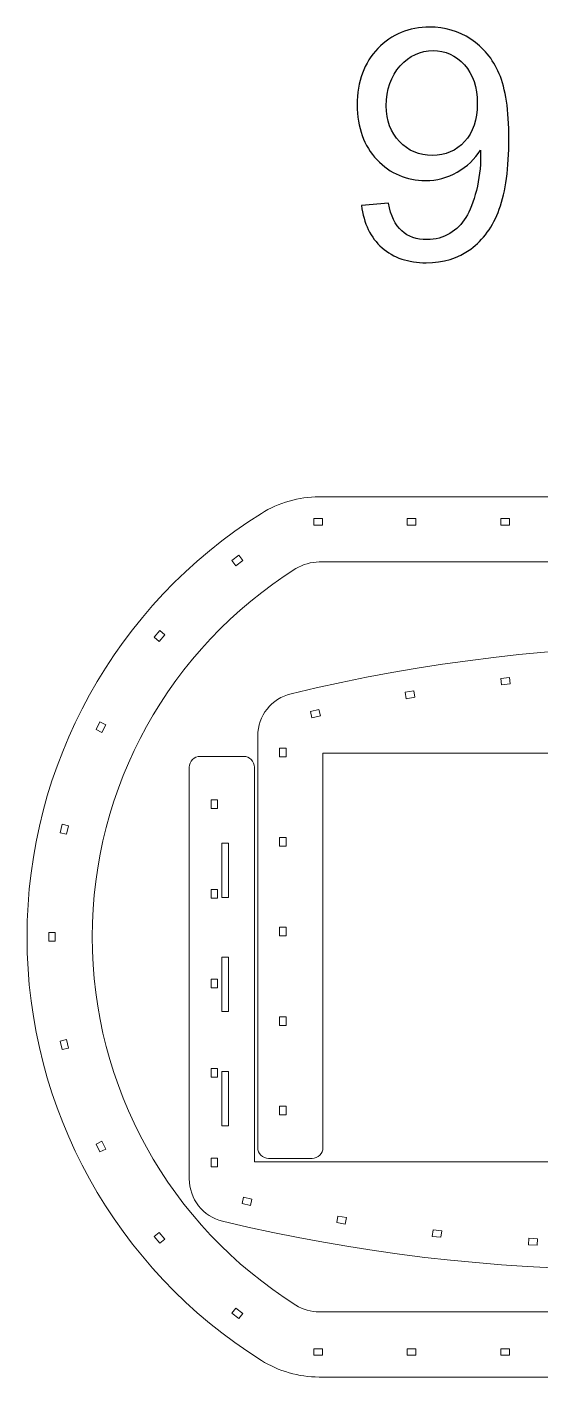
# Model space of a CAD drawing. Header units: millimetres. Extents: x -2923 to 2923, y -1165 to 1165.
# Drawn here: x 1590 to 2063, y -605 to 637 of the extents above; entities that cross this region are included whole.
import ezdxf

# ---------------------------------------------------------------- set-up
doc = ezdxf.new("R2010")
doc.units = ezdxf.units.MM
doc.header["$MEASUREMENT"] = 0
doc.layers.add('Camada 1', color=7, linetype='Continuous')

msp = doc.modelspace()

# ---------------------------------------------------------------- linework, layer by layer
at = {"layer": 'Camada 1', "color": 250}
for points, knots in [([(1898.0038, 472.9353), (1898.0038, 472.9353), (1922.9363, 475.013), (1922.9363, 475.013), (1922.9363, 475.013), (1925.0635, 463.2393), (1929.1199, 454.7306), (1935.1057, 449.4374), (1935.1057, 449.4374), (1941.0915, 444.1442), (1948.7592, 441.4729), (1958.1583, 441.4729), (1958.1583, 441.4729), (1966.1723, 441.4729), (1973.197, 443.3033), (1979.2817, 447.0134), (1979.2817, 447.0134), (1985.3664, 450.6742), (1990.3133, 455.5716), (1994.1224, 461.7553), (1994.1224, 461.7553), (1997.9315, 467.8894), (2001.147, 476.2003), (2003.7689, 486.6382), (2003.7689, 486.6382), (2006.3908, 497.0762), (2007.677, 507.7121), (2007.677, 518.5459), (2007.677, 518.5459), (2007.677, 519.6836), (2007.6275, 521.4645), (2007.5286, 523.7896), (2007.5286, 523.7896), (2002.3343, 515.4788), (1995.2107, 508.7015), (1986.2073, 503.5567), (1986.2073, 503.5567), (1977.204, 498.3624), (1967.4091, 495.79), (1956.9216, 495.79), (1956.9216, 495.79), (1939.36, 495.79), (1924.5193, 502.1716), (1912.3499, 514.9346), (1912.3499, 514.9346), (1900.2299, 527.6482), (1894.1452, 544.4677), (1894.1452, 565.3437), (1894.1452, 565.3437), (1894.1452, 586.9122), (1900.4773, 604.2265), (1913.1909, 617.3852), (1913.1909, 617.3852), (1925.855, 630.4946), (1941.7346, 637.074), (1960.8791, 637.074), (1960.8791, 637.074), (1974.6316, 637.074), (1987.2462, 633.3638), (1998.723, 625.8939), (1998.723, 625.8939), (2010.1504, 618.4736), (2018.8075, 607.8872), (2024.7438, 594.0853), (2024.7438, 594.0853), (2030.6801, 580.3328), (2033.6483, 560.3968), (2033.6483, 534.3265), (2033.6483, 534.3265), (2033.6483, 507.168), (2030.7296, 485.5499), (2024.8428, 469.4724), (2024.8428, 469.4724), (2018.9559, 453.3455), (2010.1504, 441.1266), (1998.5252, 432.7169), (1998.5252, 432.7169), (1986.8999, 424.3071), (1973.2959, 420.1022), (1957.6636, 420.1022), (1957.6636, 420.1022), (1941.042, 420.1022), (1927.4874, 424.7029), (1916.9505, 433.9536), (1916.9505, 433.9536), (1906.4631, 443.2043), (1900.131, 456.2147), (1898.0038, 472.9353)], [0, 0, 0, 0, 0.043478261, 0.043478261, 0.043478261, 0.043478261, 0.086956522, 0.086956522, 0.086956522, 0.086956522, 0.130434783, 0.130434783, 0.130434783, 0.130434783, 0.173913043, 0.173913043, 0.173913043, 0.173913043, 0.217391304, 0.217391304, 0.217391304, 0.217391304, 0.260869565, 0.260869565, 0.260869565, 0.260869565, 0.304347826, 0.304347826, 0.304347826, 0.304347826, 0.347826087, 0.347826087, 0.347826087, 0.347826087, 0.391304348, 0.391304348, 0.391304348, 0.391304348, 0.434782609, 0.434782609, 0.434782609, 0.434782609, 0.47826087, 0.47826087, 0.47826087, 0.47826087, 0.52173913, 0.52173913, 0.52173913, 0.52173913, 0.565217391, 0.565217391, 0.565217391, 0.565217391, 0.608695652, 0.608695652, 0.608695652, 0.608695652, 0.652173913, 0.652173913, 0.652173913, 0.652173913, 0.695652174, 0.695652174, 0.695652174, 0.695652174, 0.739130435, 0.739130435, 0.739130435, 0.739130435, 0.782608696, 0.782608696, 0.782608696, 0.782608696, 0.826086957, 0.826086957, 0.826086957, 0.826086957, 0.869565217, 0.869565217, 0.869565217, 0.869565217, 0.913043478, 0.913043478, 0.913043478, 0.913043478, 1, 1, 1, 1]), ([(2004.5604, 566.6794), (2004.5604, 581.619), (2000.6029, 593.4916), (1992.6878, 602.2477), (1992.6878, 602.2477), (1984.8222, 611.0037), (1975.2252, 615.4065), (1963.9462, 615.4065), (1963.9462, 615.4065), (1952.2715, 615.4065), (1942.1798, 610.7069), (1933.6711, 601.2583), (1933.6711, 601.2583), (1925.1129, 591.8097), (1920.8586, 579.5413), (1920.8586, 564.5027), (1920.8586, 564.5027), (1920.8586, 550.9976), (1924.915, 540.0155), (1932.9785, 531.6057), (1932.9785, 531.6057), (1941.0915, 523.1465), (1951.1832, 518.9416), (1963.2042, 518.9416), (1963.2042, 518.9416), (1975.2747, 518.9416), (1985.1685, 523.1465), (1992.9352, 531.6057), (1992.9352, 531.6057), (2000.7018, 540.0155), (2004.5604, 551.7397), (2004.5604, 566.6794)], [0, 0, 0, 0, 0.111111111, 0.111111111, 0.111111111, 0.111111111, 0.222222222, 0.222222222, 0.222222222, 0.222222222, 0.333333333, 0.333333333, 0.333333333, 0.333333333, 0.444444444, 0.444444444, 0.444444444, 0.444444444, 0.555555556, 0.555555556, 0.555555556, 0.555555556, 0.666666667, 0.666666667, 0.666666667, 0.666666667, 0.777777778, 0.777777778, 0.777777778, 0.777777778, 1, 1, 1, 1])]:
    msp.add_open_spline(points, degree=3, knots=knots, dxfattribs=at)
at = {"layer": 'Camada 1', "color": 30, "lineweight": 9}
for points, knots in [([(1859.0436, -545.2437), (1851.5269, -545.2437), (1844.1623, -543.1257), (1837.7931, -539.132), (1837.7931, -539.132), (1721.1237, -465.9752), (1650.2891, -337.9502), (1650.2895, -200.2426), (1650.2895, -200.2426), (1650.2898, -62.5351), (1721.1251, 65.4895), (1837.794, 138.6451), (1837.794, 138.6451), (1844.1623, 142.6382), (1851.5269, 144.7562), (1859.0436, 144.7562), (1859.0436, 144.7562), (1859.0436, 144.7562), (2322.1724, 144.7562), (2322.1724, 144.7562), (2322.1724, 144.7562), (2324.8246, 144.7562), (2327.3681, 145.8098), (2329.2435, 147.6851), (2329.2435, 147.6851), (2331.1189, 149.5605), (2332.1724, 152.104), (2332.1724, 154.7562), (2332.1724, 154.7562), (2332.1724, 154.7562), (2332.1724, 194.7562), (2332.1724, 194.7562), (2332.1724, 194.7562), (2332.1724, 197.4084), (2331.1189, 199.9519), (2329.2435, 201.8273), (2329.2435, 201.8273), (2327.3681, 203.7026), (2324.8246, 204.7562), (2322.1724, 204.7562), (2322.1724, 204.7562), (2322.1724, 204.7562), (1859.0436, 204.7562), (1859.0436, 204.7562), (1859.0436, 204.7562), (1840.2519, 204.7562), (1821.8404, 199.4613), (1805.9197, 189.4784), (1805.9197, 189.4784), (1671.7504, 105.3495), (1590.2899, -41.8788), (1590.2895, -200.2425), (1590.2895, -200.2425), (1590.2891, -358.6062), (1671.7488, -505.835), (1805.9186, -589.9652), (1805.9186, -589.9652), (1821.8404, -599.9488), (1840.2519, -605.2437), (1859.0436, -605.2437), (1859.0436, -605.2437), (1859.0436, -605.2437), (2322.1724, -605.2437), (2322.1724, -605.2437), (2322.1724, -605.2437), (2324.8246, -605.2437), (2327.3681, -604.1901), (2329.2435, -602.3148), (2329.2435, -602.3148), (2331.1189, -600.4394), (2332.1724, -597.8959), (2332.1724, -595.2437), (2332.1724, -595.2437), (2332.1724, -595.2437), (2332.1724, -555.2437), (2332.1724, -555.2437), (2332.1724, -555.2437), (2332.1724, -552.5915), (2331.1189, -550.048), (2329.2435, -548.1726), (2329.2435, -548.1726), (2327.3681, -546.2973), (2324.8246, -545.2437), (2322.1724, -545.2437), (2322.1724, -545.2437), (2322.1724, -545.2437), (1859.0436, -545.2437), (1859.0436, -545.2437)], [0, 0, 0, 0, 0.043478261, 0.043478261, 0.043478261, 0.043478261, 0.086956522, 0.086956522, 0.086956522, 0.086956522, 0.130434783, 0.130434783, 0.130434783, 0.130434783, 0.173913043, 0.173913043, 0.173913043, 0.173913043, 0.217391304, 0.217391304, 0.217391304, 0.217391304, 0.260869565, 0.260869565, 0.260869565, 0.260869565, 0.304347826, 0.304347826, 0.304347826, 0.304347826, 0.347826087, 0.347826087, 0.347826087, 0.347826087, 0.391304348, 0.391304348, 0.391304348, 0.391304348, 0.434782609, 0.434782609, 0.434782609, 0.434782609, 0.47826087, 0.47826087, 0.47826087, 0.47826087, 0.52173913, 0.52173913, 0.52173913, 0.52173913, 0.565217391, 0.565217391, 0.565217391, 0.565217391, 0.608695652, 0.608695652, 0.608695652, 0.608695652, 0.652173913, 0.652173913, 0.652173913, 0.652173913, 0.695652174, 0.695652174, 0.695652174, 0.695652174, 0.739130435, 0.739130435, 0.739130435, 0.739130435, 0.782608696, 0.782608696, 0.782608696, 0.782608696, 0.826086957, 0.826086957, 0.826086957, 0.826086957, 0.869565217, 0.869565217, 0.869565217, 0.869565217, 0.913043478, 0.913043478, 0.913043478, 0.913043478, 1, 1, 1, 1]), ([(1854.1725, 178.7562), (1854.1725, 178.7562), (1854.1725, 184.7562), (1854.1725, 184.7562), (1854.1725, 184.7562), (1854.1725, 184.7562), (1862.1725, 184.7562), (1862.1725, 184.7562), (1862.1725, 184.7562), (1862.1725, 184.7562), (1862.1725, 178.7562), (1862.1725, 178.7562), (1862.1725, 178.7562), (1862.1725, 178.7562), (1854.1725, 178.7562), (1854.1725, 178.7562)], [0, 0, 0, 0, 0.2, 0.2, 0.2, 0.2, 0.4, 0.4, 0.4, 0.4, 0.6, 0.6, 0.6, 0.6, 1, 1, 1, 1]), ([(1940.1724, 178.7562), (1940.1724, 178.7562), (1940.1724, 184.7562), (1940.1724, 184.7562), (1940.1724, 184.7562), (1940.1724, 184.7562), (1948.1724, 184.7562), (1948.1724, 184.7562), (1948.1724, 184.7562), (1948.1724, 184.7562), (1948.1724, 178.7562), (1948.1724, 178.7562), (1948.1724, 178.7562), (1948.1724, 178.7562), (1940.1724, 178.7562), (1940.1724, 178.7562)], [0, 0, 0, 0, 0.2, 0.2, 0.2, 0.2, 0.4, 0.4, 0.4, 0.4, 0.6, 0.6, 0.6, 0.6, 1, 1, 1, 1]), ([(2026.1724, 178.7562), (2026.1724, 178.7562), (2026.1724, 184.7562), (2026.1724, 184.7562), (2026.1724, 184.7562), (2026.1724, 184.7562), (2034.1724, 184.7562), (2034.1724, 184.7562), (2034.1724, 184.7562), (2034.1724, 184.7562), (2034.1724, 178.7562), (2034.1724, 178.7562), (2034.1724, 178.7562), (2034.1724, 178.7562), (2026.1724, 178.7562), (2026.1724, 178.7562)], [0, 0, 0, 0, 0.2, 0.2, 0.2, 0.2, 0.4, 0.4, 0.4, 0.4, 0.6, 0.6, 0.6, 0.6, 1, 1, 1, 1]), ([(1788.8236, 146.1773), (1788.8236, 146.1773), (1782.4829, 141.2992), (1782.4829, 141.2992), (1782.4829, 141.2992), (1782.4829, 141.2992), (1778.8243, 146.0547), (1778.8243, 146.0547), (1778.8243, 146.0547), (1778.8243, 146.0547), (1785.165, 150.9328), (1785.165, 150.9328), (1785.165, 150.9328), (1785.165, 150.9328), (1788.8236, 146.1773), (1788.8236, 146.1773)], [0, 0, 0, 0, 0.2, 0.2, 0.2, 0.2, 0.4, 0.4, 0.4, 0.4, 0.6, 0.6, 0.6, 0.6, 1, 1, 1, 1]), ([(1712.0082, 71.6712), (1712.0082, 71.6712), (1707.3665, 75.4731), (1707.3665, 75.4731), (1707.3665, 75.4731), (1707.3665, 75.4731), (1712.4358, 81.662), (1712.4358, 81.662), (1712.4358, 81.662), (1712.4358, 81.662), (1717.0774, 77.86), (1717.0774, 77.86), (1717.0774, 77.86), (1717.0774, 77.86), (1712.0082, 71.6712), (1712.0082, 71.6712)], [0, 0, 0, 0, 0.2, 0.2, 0.2, 0.2, 0.4, 0.4, 0.4, 0.4, 0.6, 0.6, 0.6, 0.6, 1, 1, 1, 1]), ([(2581.9582, 23.5797), (2335.898, 82.7951), (2079.3004, 82.7951), (1833.2402, 23.5797), (1833.2402, 23.5797), (1815.2672, 19.2544), (1802.5993, 3.1763), (1802.5992, -15.31), (1802.5992, -15.31), (1802.5992, -15.31), (1802.5992, -394.115), (1802.5992, -394.115), (1802.5992, -394.115), (1802.5992, -396.7672), (1803.6528, -399.3107), (1805.5281, -401.1861), (1805.5281, -401.1861), (1807.4035, -403.0615), (1809.947, -404.115), (1812.5992, -404.115), (1812.5992, -404.115), (1812.5992, -404.115), (1852.5992, -404.115), (1852.5992, -404.115), (1852.5992, -404.115), (1855.2514, -404.115), (1857.7949, -403.0615), (1859.6703, -401.1861), (1859.6703, -401.1861), (1861.5456, -399.3107), (1862.5992, -396.7672), (1862.5992, -394.115), (1862.5992, -394.115), (1862.5992, -394.115), (1862.5992, -31.1507), (1862.5992, -31.1507), (1862.5992, -31.1507), (1862.5992, -31.1507), (2552.5992, -31.1507), (2552.5992, -31.1507), (2552.5992, -31.1507), (2552.5992, -31.1507), (2552.5992, -394.115), (2552.5992, -394.115), (2552.5992, -394.115), (2552.5992, -396.7672), (2553.6528, -399.3107), (2555.5281, -401.1861), (2555.5281, -401.1861), (2557.4035, -403.0615), (2559.947, -404.115), (2562.5992, -404.115), (2562.5992, -404.115), (2562.5992, -404.115), (2602.5992, -404.115), (2602.5992, -404.115), (2602.5992, -404.115), (2605.2514, -404.115), (2607.7949, -403.0615), (2609.6703, -401.1861), (2609.6703, -401.1861), (2611.5456, -399.3107), (2612.5992, -396.7672), (2612.5992, -394.115), (2612.5992, -394.115), (2612.5992, -394.115), (2612.5992, -15.31), (2612.5992, -15.31), (2612.5992, -15.31), (2612.5992, 3.1762), (2599.9313, 19.2544), (2581.9582, 23.5797)], [0, 0, 0, 0, 0.052631579, 0.052631579, 0.052631579, 0.052631579, 0.105263158, 0.105263158, 0.105263158, 0.105263158, 0.157894737, 0.157894737, 0.157894737, 0.157894737, 0.210526316, 0.210526316, 0.210526316, 0.210526316, 0.263157895, 0.263157895, 0.263157895, 0.263157895, 0.315789474, 0.315789474, 0.315789474, 0.315789474, 0.368421053, 0.368421053, 0.368421053, 0.368421053, 0.421052632, 0.421052632, 0.421052632, 0.421052632, 0.473684211, 0.473684211, 0.473684211, 0.473684211, 0.526315789, 0.526315789, 0.526315789, 0.526315789, 0.578947368, 0.578947368, 0.578947368, 0.578947368, 0.631578947, 0.631578947, 0.631578947, 0.631578947, 0.684210526, 0.684210526, 0.684210526, 0.684210526, 0.736842105, 0.736842105, 0.736842105, 0.736842105, 0.789473684, 0.789473684, 0.789473684, 0.789473684, 0.842105263, 0.842105263, 0.842105263, 0.842105263, 0.894736842, 0.894736842, 0.894736842, 0.894736842, 1, 1, 1, 1]), ([(2034.849, 32.4878), (2034.849, 32.4878), (2026.8996, 31.5895), (2026.8996, 31.5895), (2026.8996, 31.5895), (2026.8996, 31.5895), (2026.2259, 37.5516), (2026.2259, 37.5516), (2026.2259, 37.5516), (2026.2259, 37.5516), (2034.1753, 38.4498), (2034.1753, 38.4498), (2034.1753, 38.4498), (2034.1753, 38.4498), (2034.849, 32.4878), (2034.849, 32.4878)], [0, 0, 0, 0, 0.2, 0.2, 0.2, 0.2, 0.4, 0.4, 0.4, 0.4, 0.6, 0.6, 0.6, 0.6, 1, 1, 1, 1]), ([(1947.1542, 20.2993), (1947.1542, 20.2993), (1939.2678, 18.9555), (1939.2678, 18.9555), (1939.2678, 18.9555), (1939.2678, 18.9555), (1938.26, 24.8703), (1938.26, 24.8703), (1938.26, 24.8703), (1938.26, 24.8703), (1946.1463, 26.2141), (1946.1463, 26.2141), (1946.1463, 26.2141), (1946.1463, 26.2141), (1947.1542, 20.2993), (1947.1542, 20.2993)], [0, 0, 0, 0, 0.2, 0.2, 0.2, 0.2, 0.4, 0.4, 0.4, 0.4, 0.6, 0.6, 0.6, 0.6, 1, 1, 1, 1]), ([(1860.2834, 3.1993), (1860.2834, 3.1993), (1852.4851, 1.4142), (1852.4851, 1.4142), (1852.4851, 1.4142), (1852.4851, 1.4142), (1851.1463, 7.2629), (1851.1463, 7.2629), (1851.1463, 7.2629), (1851.1463, 7.2629), (1858.9446, 9.048), (1858.9446, 9.048), (1858.9446, 9.048), (1858.9446, 9.048), (1860.2834, 3.1993), (1860.2834, 3.1993)], [0, 0, 0, 0, 0.2, 0.2, 0.2, 0.2, 0.4, 0.4, 0.4, 0.4, 0.6, 0.6, 0.6, 0.6, 1, 1, 1, 1]), ([(1659.1589, -12.1245), (1659.1589, -12.1245), (1653.776, -9.4741), (1653.776, -9.4741), (1653.776, -9.4741), (1653.776, -9.4741), (1657.3098, -2.2969), (1657.3098, -2.2969), (1657.3098, -2.2969), (1657.3098, -2.2969), (1662.6927, -4.9473), (1662.6927, -4.9473), (1662.6927, -4.9473), (1662.6927, -4.9473), (1659.1589, -12.1245), (1659.1589, -12.1245)], [0, 0, 0, 0, 0.2, 0.2, 0.2, 0.2, 0.4, 0.4, 0.4, 0.4, 0.6, 0.6, 0.6, 0.6, 1, 1, 1, 1]), ([(2489.5992, -407.115), (2489.5992, -407.115), (1799.5992, -407.115), (1799.5992, -407.115), (1799.5992, -407.115), (1799.5992, -407.115), (1799.5992, -44.1507), (1799.5992, -44.1507), (1799.5992, -44.1507), (1799.5992, -41.4985), (1798.5456, -38.955), (1796.6703, -37.0796), (1796.6703, -37.0796), (1794.7949, -35.2042), (1792.2514, -34.1507), (1789.5992, -34.1507), (1789.5992, -34.1507), (1789.5992, -34.1507), (1749.5992, -34.1507), (1749.5992, -34.1507), (1749.5992, -34.1507), (1746.947, -34.1507), (1744.4035, -35.2042), (1742.5281, -37.0796), (1742.5281, -37.0796), (1740.6528, -38.955), (1739.5992, -41.4985), (1739.5992, -44.1507), (1739.5992, -44.1507), (1739.5992, -44.1507), (1739.5992, -422.9557), (1739.5992, -422.9557), (1739.5992, -422.9557), (1739.5992, -441.4419), (1752.2671, -457.5201), (1770.2402, -461.8454), (1770.2402, -461.8454), (2016.3004, -521.0608), (2272.898, -521.0608), (2518.9582, -461.8454), (2518.9582, -461.8454), (2536.9312, -457.5201), (2549.5991, -441.442), (2549.5992, -422.9557), (2549.5992, -422.9557), (2549.5992, -422.9557), (2549.5992, -44.1507), (2549.5992, -44.1507), (2549.5992, -44.1507), (2549.5992, -41.4985), (2548.5456, -38.955), (2546.6703, -37.0796), (2546.6703, -37.0796), (2544.7949, -35.2042), (2542.2514, -34.1507), (2539.5992, -34.1507), (2539.5992, -34.1507), (2539.5992, -34.1507), (2499.5992, -34.1507), (2499.5992, -34.1507), (2499.5992, -34.1507), (2496.947, -34.1507), (2494.4035, -35.2042), (2492.5281, -37.0796), (2492.5281, -37.0796), (2490.6528, -38.955), (2489.5992, -41.4985), (2489.5992, -44.1507), (2489.5992, -44.1507), (2489.5992, -44.1507), (2489.5992, -407.115), (2489.5992, -407.115)], [0, 0, 0, 0, 0.052631579, 0.052631579, 0.052631579, 0.052631579, 0.105263158, 0.105263158, 0.105263158, 0.105263158, 0.157894737, 0.157894737, 0.157894737, 0.157894737, 0.210526316, 0.210526316, 0.210526316, 0.210526316, 0.263157895, 0.263157895, 0.263157895, 0.263157895, 0.315789474, 0.315789474, 0.315789474, 0.315789474, 0.368421053, 0.368421053, 0.368421053, 0.368421053, 0.421052632, 0.421052632, 0.421052632, 0.421052632, 0.473684211, 0.473684211, 0.473684211, 0.473684211, 0.526315789, 0.526315789, 0.526315789, 0.526315789, 0.578947368, 0.578947368, 0.578947368, 0.578947368, 0.631578947, 0.631578947, 0.631578947, 0.631578947, 0.684210526, 0.684210526, 0.684210526, 0.684210526, 0.736842105, 0.736842105, 0.736842105, 0.736842105, 0.789473684, 0.789473684, 0.789473684, 0.789473684, 0.842105263, 0.842105263, 0.842105263, 0.842105263, 0.894736842, 0.894736842, 0.894736842, 0.894736842, 1, 1, 1, 1]), ([(1828.5992, -26.4203), (1828.5992, -26.4203), (1828.5992, -34.4203), (1828.5992, -34.4203), (1828.5992, -34.4203), (1828.5992, -34.4203), (1822.5992, -34.4203), (1822.5992, -34.4203), (1822.5992, -34.4203), (1822.5992, -34.4203), (1822.5992, -26.4203), (1822.5992, -26.4203), (1822.5992, -26.4203), (1822.5992, -26.4203), (1828.5992, -26.4203), (1828.5992, -26.4203)], [0, 0, 0, 0, 0.2, 0.2, 0.2, 0.2, 0.4, 0.4, 0.4, 0.4, 0.6, 0.6, 0.6, 0.6, 1, 1, 1, 1]), ([(1765.5992, -82.1507), (1765.5992, -82.1507), (1759.5992, -82.1507), (1759.5992, -82.1507), (1759.5992, -82.1507), (1759.5992, -82.1507), (1759.5992, -74.1507), (1759.5992, -74.1507), (1759.5992, -74.1507), (1759.5992, -74.1507), (1765.5992, -74.1507), (1765.5992, -74.1507), (1765.5992, -74.1507), (1765.5992, -74.1507), (1765.5992, -82.1507), (1765.5992, -82.1507)], [0, 0, 0, 0, 0.2, 0.2, 0.2, 0.2, 0.4, 0.4, 0.4, 0.4, 0.6, 0.6, 0.6, 0.6, 1, 1, 1, 1]), ([(1626.6887, -105.7217), (1626.6887, -105.7217), (1620.8451, -104.3611), (1620.8451, -104.3611), (1620.8451, -104.3611), (1620.8451, -104.3611), (1622.6592, -96.5695), (1622.6592, -96.5695), (1622.6592, -96.5695), (1622.6592, -96.5695), (1628.5029, -97.9301), (1628.5029, -97.9301), (1628.5029, -97.9301), (1628.5029, -97.9301), (1626.6887, -105.7217), (1626.6887, -105.7217)], [0, 0, 0, 0, 0.2, 0.2, 0.2, 0.2, 0.4, 0.4, 0.4, 0.4, 0.6, 0.6, 0.6, 0.6, 1, 1, 1, 1]), ([(1822.5992, -108.844), (1822.5992, -108.844), (1828.5992, -108.844), (1828.5992, -108.844), (1828.5992, -108.844), (1828.5992, -108.844), (1828.5992, -116.844), (1828.5992, -116.844), (1828.5992, -116.844), (1828.5992, -116.844), (1822.5992, -116.844), (1822.5992, -116.844), (1822.5992, -116.844), (1822.5992, -116.844), (1822.5992, -108.844), (1822.5992, -108.844)], [0, 0, 0, 0, 0.2, 0.2, 0.2, 0.2, 0.4, 0.4, 0.4, 0.4, 0.6, 0.6, 0.6, 0.6, 1, 1, 1, 1]), ([(1775.5992, -113.8827), (1775.5992, -113.8827), (1775.5992, -163.8827), (1775.5992, -163.8827), (1775.5992, -163.8827), (1775.5992, -163.8827), (1769.5992, -163.8827), (1769.5992, -163.8827), (1769.5992, -163.8827), (1769.5992, -163.8827), (1769.5992, -113.8827), (1769.5992, -113.8827), (1769.5992, -113.8827), (1769.5992, -113.8827), (1775.5992, -113.8827), (1775.5992, -113.8827)], [0, 0, 0, 0, 0.2, 0.2, 0.2, 0.2, 0.4, 0.4, 0.4, 0.4, 0.6, 0.6, 0.6, 0.6, 1, 1, 1, 1]), ([(1765.5992, -164.5743), (1765.5992, -164.5743), (1759.5992, -164.5743), (1759.5992, -164.5743), (1759.5992, -164.5743), (1759.5992, -164.5743), (1759.5992, -156.5743), (1759.5992, -156.5743), (1759.5992, -156.5743), (1759.5992, -156.5743), (1765.5992, -156.5743), (1765.5992, -156.5743), (1765.5992, -156.5743), (1765.5992, -156.5743), (1765.5992, -164.5743), (1765.5992, -164.5743)], [0, 0, 0, 0, 0.2, 0.2, 0.2, 0.2, 0.4, 0.4, 0.4, 0.4, 0.6, 0.6, 0.6, 0.6, 1, 1, 1, 1]), ([(1616.2895, -196.2437), (1616.2895, -196.2437), (1616.2895, -204.2437), (1616.2895, -204.2437), (1616.2895, -204.2437), (1616.2895, -204.2437), (1610.2895, -204.2437), (1610.2895, -204.2437), (1610.2895, -204.2437), (1610.2895, -204.2437), (1610.2895, -196.2437), (1610.2895, -196.2437), (1610.2895, -196.2437), (1610.2895, -196.2437), (1616.2895, -196.2437), (1616.2895, -196.2437)], [0, 0, 0, 0, 0.2, 0.2, 0.2, 0.2, 0.4, 0.4, 0.4, 0.4, 0.6, 0.6, 0.6, 0.6, 1, 1, 1, 1]), ([(1822.5992, -191.2677), (1822.5992, -191.2677), (1828.5992, -191.2677), (1828.5992, -191.2677), (1828.5992, -191.2677), (1828.5992, -191.2677), (1828.5992, -199.2677), (1828.5992, -199.2677), (1828.5992, -199.2677), (1828.5992, -199.2677), (1822.5992, -199.2677), (1822.5992, -199.2677), (1822.5992, -199.2677), (1822.5992, -199.2677), (1822.5992, -191.2677), (1822.5992, -191.2677)], [0, 0, 0, 0, 0.2, 0.2, 0.2, 0.2, 0.4, 0.4, 0.4, 0.4, 0.6, 0.6, 0.6, 0.6, 1, 1, 1, 1]), ([(1775.5992, -219.0167), (1775.5992, -219.0167), (1775.5992, -269.0167), (1775.5992, -269.0167), (1775.5992, -269.0167), (1775.5992, -269.0167), (1769.5992, -269.0167), (1769.5992, -269.0167), (1769.5992, -269.0167), (1769.5992, -269.0167), (1769.5992, -219.0167), (1769.5992, -219.0167), (1769.5992, -219.0167), (1769.5992, -219.0167), (1775.5992, -219.0167), (1775.5992, -219.0167)], [0, 0, 0, 0, 0.2, 0.2, 0.2, 0.2, 0.4, 0.4, 0.4, 0.4, 0.6, 0.6, 0.6, 0.6, 1, 1, 1, 1]), ([(1765.5992, -246.998), (1765.5992, -246.998), (1759.5992, -246.998), (1759.5992, -246.998), (1759.5992, -246.998), (1759.5992, -246.998), (1759.5992, -238.998), (1759.5992, -238.998), (1759.5992, -238.998), (1759.5992, -238.998), (1765.5992, -238.998), (1765.5992, -238.998), (1765.5992, -238.998), (1765.5992, -238.998), (1765.5992, -246.998), (1765.5992, -246.998)], [0, 0, 0, 0, 0.2, 0.2, 0.2, 0.2, 0.4, 0.4, 0.4, 0.4, 0.6, 0.6, 0.6, 0.6, 1, 1, 1, 1]), ([(1822.5992, -273.6914), (1822.5992, -273.6914), (1828.5992, -273.6914), (1828.5992, -273.6914), (1828.5992, -273.6914), (1828.5992, -273.6914), (1828.5992, -281.6914), (1828.5992, -281.6914), (1828.5992, -281.6914), (1828.5992, -281.6914), (1822.5992, -281.6914), (1822.5992, -281.6914), (1822.5992, -281.6914), (1822.5992, -281.6914), (1822.5992, -273.6914), (1822.5992, -273.6914)], [0, 0, 0, 0, 0.2, 0.2, 0.2, 0.2, 0.4, 0.4, 0.4, 0.4, 0.6, 0.6, 0.6, 0.6, 1, 1, 1, 1]), ([(1626.6887, -294.7658), (1626.6887, -294.7658), (1628.5029, -302.5574), (1628.5029, -302.5574), (1628.5029, -302.5574), (1628.5029, -302.5574), (1622.6592, -303.918), (1622.6592, -303.918), (1622.6592, -303.918), (1622.6592, -303.918), (1620.8451, -296.1264), (1620.8451, -296.1264), (1620.8451, -296.1264), (1620.8451, -296.1264), (1626.6887, -294.7658), (1626.6887, -294.7658)], [0, 0, 0, 0, 0.2, 0.2, 0.2, 0.2, 0.4, 0.4, 0.4, 0.4, 0.6, 0.6, 0.6, 0.6, 1, 1, 1, 1]), ([(1765.5992, -329.4217), (1765.5992, -329.4217), (1759.5992, -329.4217), (1759.5992, -329.4217), (1759.5992, -329.4217), (1759.5992, -329.4217), (1759.5992, -321.4217), (1759.5992, -321.4217), (1759.5992, -321.4217), (1759.5992, -321.4217), (1765.5992, -321.4217), (1765.5992, -321.4217), (1765.5992, -321.4217), (1765.5992, -321.4217), (1765.5992, -329.4217), (1765.5992, -329.4217)], [0, 0, 0, 0, 0.2, 0.2, 0.2, 0.2, 0.4, 0.4, 0.4, 0.4, 0.6, 0.6, 0.6, 0.6, 1, 1, 1, 1]), ([(1775.5992, -324.1507), (1775.5992, -324.1507), (1775.5992, -374.1507), (1775.5992, -374.1507), (1775.5992, -374.1507), (1775.5992, -374.1507), (1769.5992, -374.1507), (1769.5992, -374.1507), (1769.5992, -374.1507), (1769.5992, -374.1507), (1769.5992, -324.1507), (1769.5992, -324.1507), (1769.5992, -324.1507), (1769.5992, -324.1507), (1775.5992, -324.1507), (1775.5992, -324.1507)], [0, 0, 0, 0, 0.2, 0.2, 0.2, 0.2, 0.4, 0.4, 0.4, 0.4, 0.6, 0.6, 0.6, 0.6, 1, 1, 1, 1]), ([(1822.5992, -356.115), (1822.5992, -356.115), (1828.5992, -356.115), (1828.5992, -356.115), (1828.5992, -356.115), (1828.5992, -356.115), (1828.5992, -364.115), (1828.5992, -364.115), (1828.5992, -364.115), (1828.5992, -364.115), (1822.5992, -364.115), (1822.5992, -364.115), (1822.5992, -364.115), (1822.5992, -364.115), (1822.5992, -356.115), (1822.5992, -356.115)], [0, 0, 0, 0, 0.2, 0.2, 0.2, 0.2, 0.4, 0.4, 0.4, 0.4, 0.6, 0.6, 0.6, 0.6, 1, 1, 1, 1]), ([(1659.1589, -388.363), (1659.1589, -388.363), (1662.6927, -395.5402), (1662.6927, -395.5402), (1662.6927, -395.5402), (1662.6927, -395.5402), (1657.3098, -398.1906), (1657.3098, -398.1906), (1657.3098, -398.1906), (1657.3098, -398.1906), (1653.776, -391.0134), (1653.776, -391.0134), (1653.776, -391.0134), (1653.776, -391.0134), (1659.1589, -388.363), (1659.1589, -388.363)], [0, 0, 0, 0, 0.2, 0.2, 0.2, 0.2, 0.4, 0.4, 0.4, 0.4, 0.6, 0.6, 0.6, 0.6, 1, 1, 1, 1]), ([(1765.5992, -411.8454), (1765.5992, -411.8454), (1759.5992, -411.8454), (1759.5992, -411.8454), (1759.5992, -411.8454), (1759.5992, -411.8454), (1759.5992, -403.8454), (1759.5992, -403.8454), (1759.5992, -403.8454), (1759.5992, -403.8454), (1765.5992, -403.8454), (1765.5992, -403.8454), (1765.5992, -403.8454), (1765.5992, -403.8454), (1765.5992, -411.8454), (1765.5992, -411.8454)], [0, 0, 0, 0, 0.2, 0.2, 0.2, 0.2, 0.4, 0.4, 0.4, 0.4, 0.6, 0.6, 0.6, 0.6, 1, 1, 1, 1]), ([(1797.2834, -441.465), (1797.2834, -441.465), (1795.9446, -447.3137), (1795.9446, -447.3137), (1795.9446, -447.3137), (1795.9446, -447.3137), (1788.1463, -445.5286), (1788.1463, -445.5286), (1788.1463, -445.5286), (1788.1463, -445.5286), (1789.4851, -439.6799), (1789.4851, -439.6799), (1789.4851, -439.6799), (1789.4851, -439.6799), (1797.2834, -441.465), (1797.2834, -441.465)], [0, 0, 0, 0, 0.2, 0.2, 0.2, 0.2, 0.4, 0.4, 0.4, 0.4, 0.6, 0.6, 0.6, 0.6, 1, 1, 1, 1]), ([(1884.1542, -458.565), (1884.1542, -458.565), (1883.1463, -464.4798), (1883.1463, -464.4798), (1883.1463, -464.4798), (1883.1463, -464.4798), (1875.26, -463.136), (1875.26, -463.136), (1875.26, -463.136), (1875.26, -463.136), (1876.2678, -457.2212), (1876.2678, -457.2212), (1876.2678, -457.2212), (1876.2678, -457.2212), (1884.1542, -458.565), (1884.1542, -458.565)], [0, 0, 0, 0, 0.2, 0.2, 0.2, 0.2, 0.4, 0.4, 0.4, 0.4, 0.6, 0.6, 0.6, 0.6, 1, 1, 1, 1]), ([(1963.8996, -469.8552), (1963.8996, -469.8552), (1971.849, -470.7535), (1971.849, -470.7535), (1971.849, -470.7535), (1971.849, -470.7535), (1971.1753, -476.7155), (1971.1753, -476.7155), (1971.1753, -476.7155), (1971.1753, -476.7155), (1963.2259, -475.8173), (1963.2259, -475.8173), (1963.2259, -475.8173), (1963.2259, -475.8173), (1963.8996, -469.8552), (1963.8996, -469.8552)], [0, 0, 0, 0, 0.2, 0.2, 0.2, 0.2, 0.4, 0.4, 0.4, 0.4, 0.6, 0.6, 0.6, 0.6, 1, 1, 1, 1]), ([(1712.0082, -472.1587), (1712.0082, -472.1587), (1717.0774, -478.3475), (1717.0774, -478.3475), (1717.0774, -478.3475), (1717.0774, -478.3475), (1712.4358, -482.1495), (1712.4358, -482.1495), (1712.4358, -482.1495), (1712.4358, -482.1495), (1707.3665, -475.9606), (1707.3665, -475.9606), (1707.3665, -475.9606), (1707.3665, -475.9606), (1712.0082, -472.1587), (1712.0082, -472.1587)], [0, 0, 0, 0, 0.2, 0.2, 0.2, 0.2, 0.4, 0.4, 0.4, 0.4, 0.6, 0.6, 0.6, 0.6, 1, 1, 1, 1]), ([(2051.7657, -483.5324), (2051.7657, -483.5324), (2052.1031, -477.5419), (2052.1031, -477.5419), (2052.1031, -477.5419), (2052.1031, -477.5419), (2060.0904, -477.9917), (2060.0904, -477.9917), (2060.0904, -477.9917), (2060.0904, -477.9917), (2059.753, -483.9822), (2059.753, -483.9822), (2059.753, -483.9822), (2059.753, -483.9822), (2051.7657, -483.5324), (2051.7657, -483.5324)], [0, 0, 0, 0, 0.2, 0.2, 0.2, 0.2, 0.4, 0.4, 0.4, 0.4, 0.6, 0.6, 0.6, 0.6, 1, 1, 1, 1]), ([(1782.4829, -541.7867), (1782.4829, -541.7867), (1788.8236, -546.6648), (1788.8236, -546.6648), (1788.8236, -546.6648), (1788.8236, -546.6648), (1785.165, -551.4203), (1785.165, -551.4203), (1785.165, -551.4203), (1785.165, -551.4203), (1778.8243, -546.5422), (1778.8243, -546.5422), (1778.8243, -546.5422), (1778.8243, -546.5422), (1782.4829, -541.7867), (1782.4829, -541.7867)], [0, 0, 0, 0, 0.2, 0.2, 0.2, 0.2, 0.4, 0.4, 0.4, 0.4, 0.6, 0.6, 0.6, 0.6, 1, 1, 1, 1]), ([(1854.1725, -579.2437), (1854.1725, -579.2437), (1862.1725, -579.2437), (1862.1725, -579.2437), (1862.1725, -579.2437), (1862.1725, -579.2437), (1862.1725, -585.2437), (1862.1725, -585.2437), (1862.1725, -585.2437), (1862.1725, -585.2437), (1854.1725, -585.2437), (1854.1725, -585.2437), (1854.1725, -585.2437), (1854.1725, -585.2437), (1854.1725, -579.2437), (1854.1725, -579.2437)], [0, 0, 0, 0, 0.2, 0.2, 0.2, 0.2, 0.4, 0.4, 0.4, 0.4, 0.6, 0.6, 0.6, 0.6, 1, 1, 1, 1]), ([(1940.1724, -579.2437), (1940.1724, -579.2437), (1948.1724, -579.2437), (1948.1724, -579.2437), (1948.1724, -579.2437), (1948.1724, -579.2437), (1948.1724, -585.2437), (1948.1724, -585.2437), (1948.1724, -585.2437), (1948.1724, -585.2437), (1940.1724, -585.2437), (1940.1724, -585.2437), (1940.1724, -585.2437), (1940.1724, -585.2437), (1940.1724, -579.2437), (1940.1724, -579.2437)], [0, 0, 0, 0, 0.2, 0.2, 0.2, 0.2, 0.4, 0.4, 0.4, 0.4, 0.6, 0.6, 0.6, 0.6, 1, 1, 1, 1]), ([(2026.1724, -579.2437), (2026.1724, -579.2437), (2034.1724, -579.2437), (2034.1724, -579.2437), (2034.1724, -579.2437), (2034.1724, -579.2437), (2034.1724, -585.2437), (2034.1724, -585.2437), (2034.1724, -585.2437), (2034.1724, -585.2437), (2026.1724, -585.2437), (2026.1724, -585.2437), (2026.1724, -585.2437), (2026.1724, -585.2437), (2026.1724, -579.2437), (2026.1724, -579.2437)], [0, 0, 0, 0, 0.2, 0.2, 0.2, 0.2, 0.4, 0.4, 0.4, 0.4, 0.6, 0.6, 0.6, 0.6, 1, 1, 1, 1])]:
    msp.add_open_spline(points, degree=3, knots=knots, dxfattribs=at)

doc.saveas('drawing.dxf')
